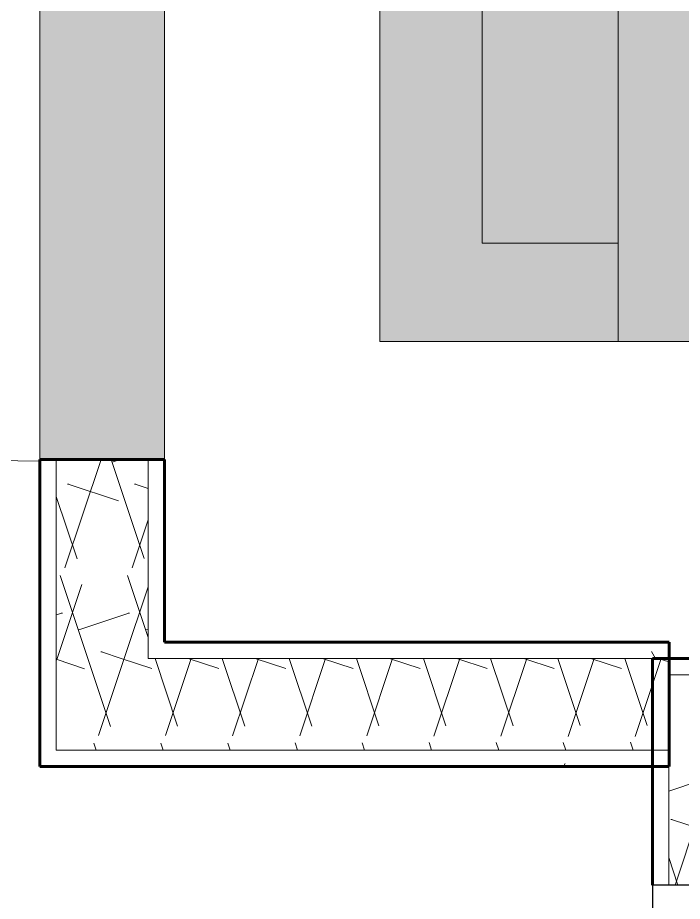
# Model space of a CAD drawing. Header units: inches. Extents: x -4169 to -1846, y 9706 to 12377.
# Drawn here: x -3529.52 to -3504.16, y 10706.27 to 10739.99 of the extents above; entities that cross this region are included whole.
import ezdxf

# ---------------------------------------------------------------- set-up
doc = ezdxf.new("R2010")
doc.units = ezdxf.units.IN
doc.header["$MEASUREMENT"] = 0
for name, color, linetype, lineweight in [('0-1', 7, 'Continuous', 5), ('0-2', 10, 'Continuous', 18), ('A-DOOR', 31, 'Continuous', 18), ('A-DOOR-1', 7, 'Continuous', 9), ('A-DOOR-FRAM', 31, 'Continuous', 30), ('A-WALL', 113, 'Continuous', 18), ('A-WALL-1', 8, 'Continuous', 5), ('A-WALL-4', 250, 'Continuous', 60), ('A-WALL-5', 10, 'Continuous', 18), ('A-WALL-PATT-1', 7, 'Continuous', 9), ('A-WALL-PATT-2', 253, 'Continuous', 9), ('A-WALL-PATT-4', 111, 'Continuous', 9), ('I-WALL-3', 2, 'Continuous', 60), ('P-SANR-FIXT-2', 7, 'Continuous', 9), ('P-SANR-FIXT-3', 55, 'Continuous', 9)]:
    doc.layers.add(name, color=color, linetype=linetype, lineweight=lineweight)
pattern_1 = [(0, (0, 0), (20.48, 5.12), [0.845, -14.515, 0.845, -14.515, -81.92]), (0, (0, 0), (20.48, 5.12), [-30.72, 0.845, -29.875, 0.845, -14.515, -35.84]), (0, (0, 0), (20.48, 5.12), [-76.8, 0.845, -9.395, 0.845, -24.755]), (120, (7.68, 2.56), (-14.67405, 15.1762003), [0.845, -14.515, 0.845, -14.515, -81.92]), (120, (7.68, 2.56), (-14.67405, 15.1762003), [-30.72, 0.845, -29.875, 0.845, -14.515, -35.84]), (120, (7.68, 2.56), (-14.67405, 15.1762003), [-76.8, 0.845, -9.395, 0.845, -24.755]), (240, (10.24, 12.8), (-5.80595, -20.2962003), [0.845, -14.515, 0.845, -14.515, -81.92]), (240, (10.24, 12.8), (-5.80595, -20.2962003), [-30.72, 0.845, -29.875, 0.845, -14.515, -35.84]), (240, (10.24, 12.8), (-5.80595, -20.2962003), [-76.8, 0.845, -9.395, 0.845, -24.755])]
pattern_2 = [(161.57, (0.32, 0.32), (-2.560496185, -0.000537386), [0, -18.214, 2.022, 0]), (18.43, (-0.32, 0.32), (-2.560496185, 0.000537386), [0, -18.214, 2.022, 0]), (108.43, (0.32, 0.32), (1.27922091, -6.400876726), [6.07, -14.166]), (71.57, (-0.32, 0.32), (1.27922091, 6.400876726), [6.07, -14.166])]

# ---------------------------------------------------------------- blocks, each defined once
blk = doc.blocks.new('Stacked Washer and Dryer - 26_x25_ - Private-1372850-ENLARGED RCP - 1ST FLOOR PLAN')
at = {"layer": 'P-SANR-FIXT-3'}
blk.add_hatch(color=256, dxfattribs=at).paths.add_polyline_path([(26, -12.5), (26, 12.5), (0, 12.5), (0, -12.5), (17.081, -12.5)], flags=0)
at = {"layer": 'P-SANR-FIXT-2'}
for p, q in [((26, 12.5), (0, 12.5)), ((0, -12.5), (0, 12.5)), ((16.906, -12.5), (16.906, 12.5)), ((26, 12.5), (26, -12.5)), ((22.094, 8.75), (16.906, 8.75)), ((22.094, -8.75), (22.094, 8.75)), ((16.906, -8.75), (22.094, -8.75)), ((0, -12.5), (26, -12.5))]:
    blk.add_line(p, q, dxfattribs=at)
blk = doc.blocks.new('SWING - SINGLE - FLUSH - 2-10 x 6-8 - PRIVACY-2632541-ENLARGED RCP - 1ST FLOOR PLAN')
at = {"layer": 'A-DOOR-1'}
blk.add_arc((17, 2.375), 34.067, 93.3657, 180, dxfattribs=at)
blk = doc.blocks.new('CTR - 1st Phase - Unit Layouts_rvt-1-ENLARGED RCP - 1ST FLOOR PLAN')
at = {"layer": 'A-WALL-1'}
blk.add_hatch(color=256, dxfattribs=at).paths.add_polyline_path([(-3523.924, 10723.134), (-3523.924, 10757.134), (-3528.674, 10757.134), (-3528.674, 10723.134), (-3524.549, 10723.134)], flags=0)
at = {"layer": 'A-WALL-PATT-1'}
h = blk.add_hatch(dxfattribs=at)
h.set_pattern_fill('FP_1', color=256, style=0, pattern_type=2)
h.set_pattern_definition(pattern_1)
h.paths.add_polyline_path([(-3504.66, 10715.539), (-3504.674, 10716.164), (-3524.549, 10716.164), (-3524.549, 10715.539), (-3504.674, 10715.539)], flags=0)
h = blk.add_hatch(dxfattribs=at)
h.set_pattern_fill('FP_1', color=256, style=0, pattern_type=2)
h.set_pattern_definition(pattern_1)
h.paths.add_polyline_path([(-3528.674, 10711.414), (-3504.674, 10711.415), (-3504.674, 10712.039), (-3528.674, 10712.039), (-3528.674, 10711.623)], flags=0)
at = {"layer": 'A-WALL-PATT-2'}
h = blk.add_hatch(dxfattribs=at)
h.set_pattern_fill('FP_2', color=256, style=0, pattern_type=2)
h.set_pattern_definition(pattern_2)
h.paths.add_polyline_path([(-3524.549, 10715.539), (-3524.549, 10723.134), (-3528.049, 10723.134), (-3528.049, 10715.539)], flags=0)
h.paths.add_polyline_path([(-3524.549, 10757.134), (-3524.549, 10769.595), (-3528.049, 10769.595), (-3528.049, 10757.134)], flags=0)
h = blk.add_hatch(dxfattribs=at)
h.set_pattern_fill('FP_2', color=256, style=0, pattern_type=2)
h.set_pattern_definition(pattern_2)
h.paths.add_polyline_path([(-3504.674, 10712.039), (-3504.66, 10712.039), (-3504.674, 10715.539), (-3528.049, 10715.539), (-3528.049, 10712.039), (-3515.699, 10712.039)], flags=0)
at = {"layer": 'A-WALL-4'}
for p, q in [((-3528.674, 10716.164), (-3528.674, 10723.134)), ((-3528.674, 10723.134), (-3523.924, 10723.134)), ((-3523.924, 10723.134), (-3523.924, 10716.164)), ((-3528.674, 10712.039), (-3528.674, 10716.164)), ((-3523.924, 10716.164), (-3504.66, 10716.164)), ((-3504.66, 10716.164), (-3504.66, 10711.414)), ((-3528.674, 10711.414), (-3528.674, 10712.039)), ((-3504.66, 10711.414), (-3528.674, 10711.414))]:
    blk.add_line(p, q, dxfattribs=at)
at = {"layer": 'A-WALL-5'}
for p, q in [((-3528.674, 10757.134), (-3528.674, 10723.134)), ((-3523.924, 10723.134), (-3523.924, 10757.134)), ((-3528.049, 10723.134), (-3528.049, 10716.164)), ((-3524.549, 10723.134), (-3524.549, 10716.164)), ((-3528.049, 10716.164), (-3528.049, 10715.539)), ((-3524.549, 10716.164), (-3524.549, 10715.539)), ((-3528.049, 10715.539), (-3528.049, 10712.039)), ((-3504.66, 10715.539), (-3524.549, 10715.539)), ((-3504.66, 10712.039), (-3528.049, 10712.039))]:
    blk.add_line(p, q, dxfattribs=at)
at = {"layer": '0-2'}
for name, p, rotation in [('SWING - SINGLE - FLUSH - 2-10 x 6-8 - PRIVACY-2632541-ENLARGED RCP - 1ST FLOOR PLAN', (-3526.299, 10740.134), 90.0000000000022), ('Stacked Washer and Dryer - 26_x25_ - Private-1372850-ENLARGED RCP - 1ST FLOOR PLAN', (-3489.699, 10740.134), 180)]:
    blk.add_blockref(name, p, dxfattribs=dict(at, rotation=rotation))
blk = doc.blocks.new('HOLLOW METAL - UNIT DOOR-2160818-ENLARGED RCP - 1ST FLOOR PLAN')
at = {"layer": 'A-DOOR-FRAM'}
for p, q in [((20, 4.125), (18, 4.125)), ((20, -3.875), (20, 4.125))]:
    blk.add_line(p, q, dxfattribs=at)

msp = doc.modelspace()

# ---------------------------------------------------------------- hatches: boundary and pattern name
at = {"layer": 'A-WALL-PATT-4'}
h = msp.add_hatch(dxfattribs=at)
h.set_pattern_fill('FP_1', color=256, style=0, pattern_type=2)
h.set_pattern_definition(pattern_1)
h.paths.add_polyline_path([(-3499.174, 10714.914), (-3486.674, 10714.914), (-3486.674, 10715.539), (-3504.66, 10715.539), (-3504.66, 10714.914), (-3501.723, 10714.914)], flags=0)
h = msp.add_hatch(dxfattribs=at)
h.set_pattern_fill('FP_2', color=256, style=0, pattern_type=2)
h.set_pattern_definition(pattern_2)
h.paths.add_polyline_path([(-3481.174, 10709.414), (-3481.174, 10714.914), (-3504.66, 10714.901), (-3504.674, 10709.414), (-3497.95, 10709.414)], flags=0)
h = msp.add_hatch(dxfattribs=at)
h.set_pattern_fill('FP_2', color=256, style=0, pattern_type=2)
h.set_pattern_definition(pattern_2)
h.paths.add_polyline_path([(-3499.174, 10648.939), (-3499.174, 10666.889), (-3504.674, 10666.889), (-3504.674, 10648.939)], flags=0)
h.paths.add_polyline_path([(-3499.236, 10706.889), (-3499.174, 10706.889), (-3499.174, 10709.414), (-3504.674, 10709.414), (-3504.674, 10706.889), (-3500.373, 10706.889)], flags=0)

# ---------------------------------------------------------------- linework, layer by layer
at = {"layer": 'A-WALL'}
for p, q in [((-3486.674, 10714.914), (-3504.674, 10714.914)), ((-3504.674, 10714.914), (-3504.674, 10706.889))]:
    msp.add_line(p, q, dxfattribs=at)
at = {"layer": 'I-WALL-3'}
for p, q in [((-3505.299, 10715.539), (-3487.299, 10715.539)), ((-3505.299, 10706.889), (-3505.299, 10715.539))]:
    msp.add_line(p, q, dxfattribs=at)

# ---------------------------------------------------------------- block references
at = {"layer": '0-1'}
msp.add_blockref('CTR - 1st Phase - Unit Layouts_rvt-1-ENLARGED RCP - 1ST FLOOR PLAN', (0, 0), dxfattribs=at)
at = {"layer": 'A-DOOR', "rotation": 89.99999999999432}
msp.add_blockref('HOLLOW METAL - UNIT DOOR-2160818-ENLARGED RCP - 1ST FLOOR PLAN', (-3501.174, 10686.889), dxfattribs=at)

doc.saveas('drawing.dxf')
